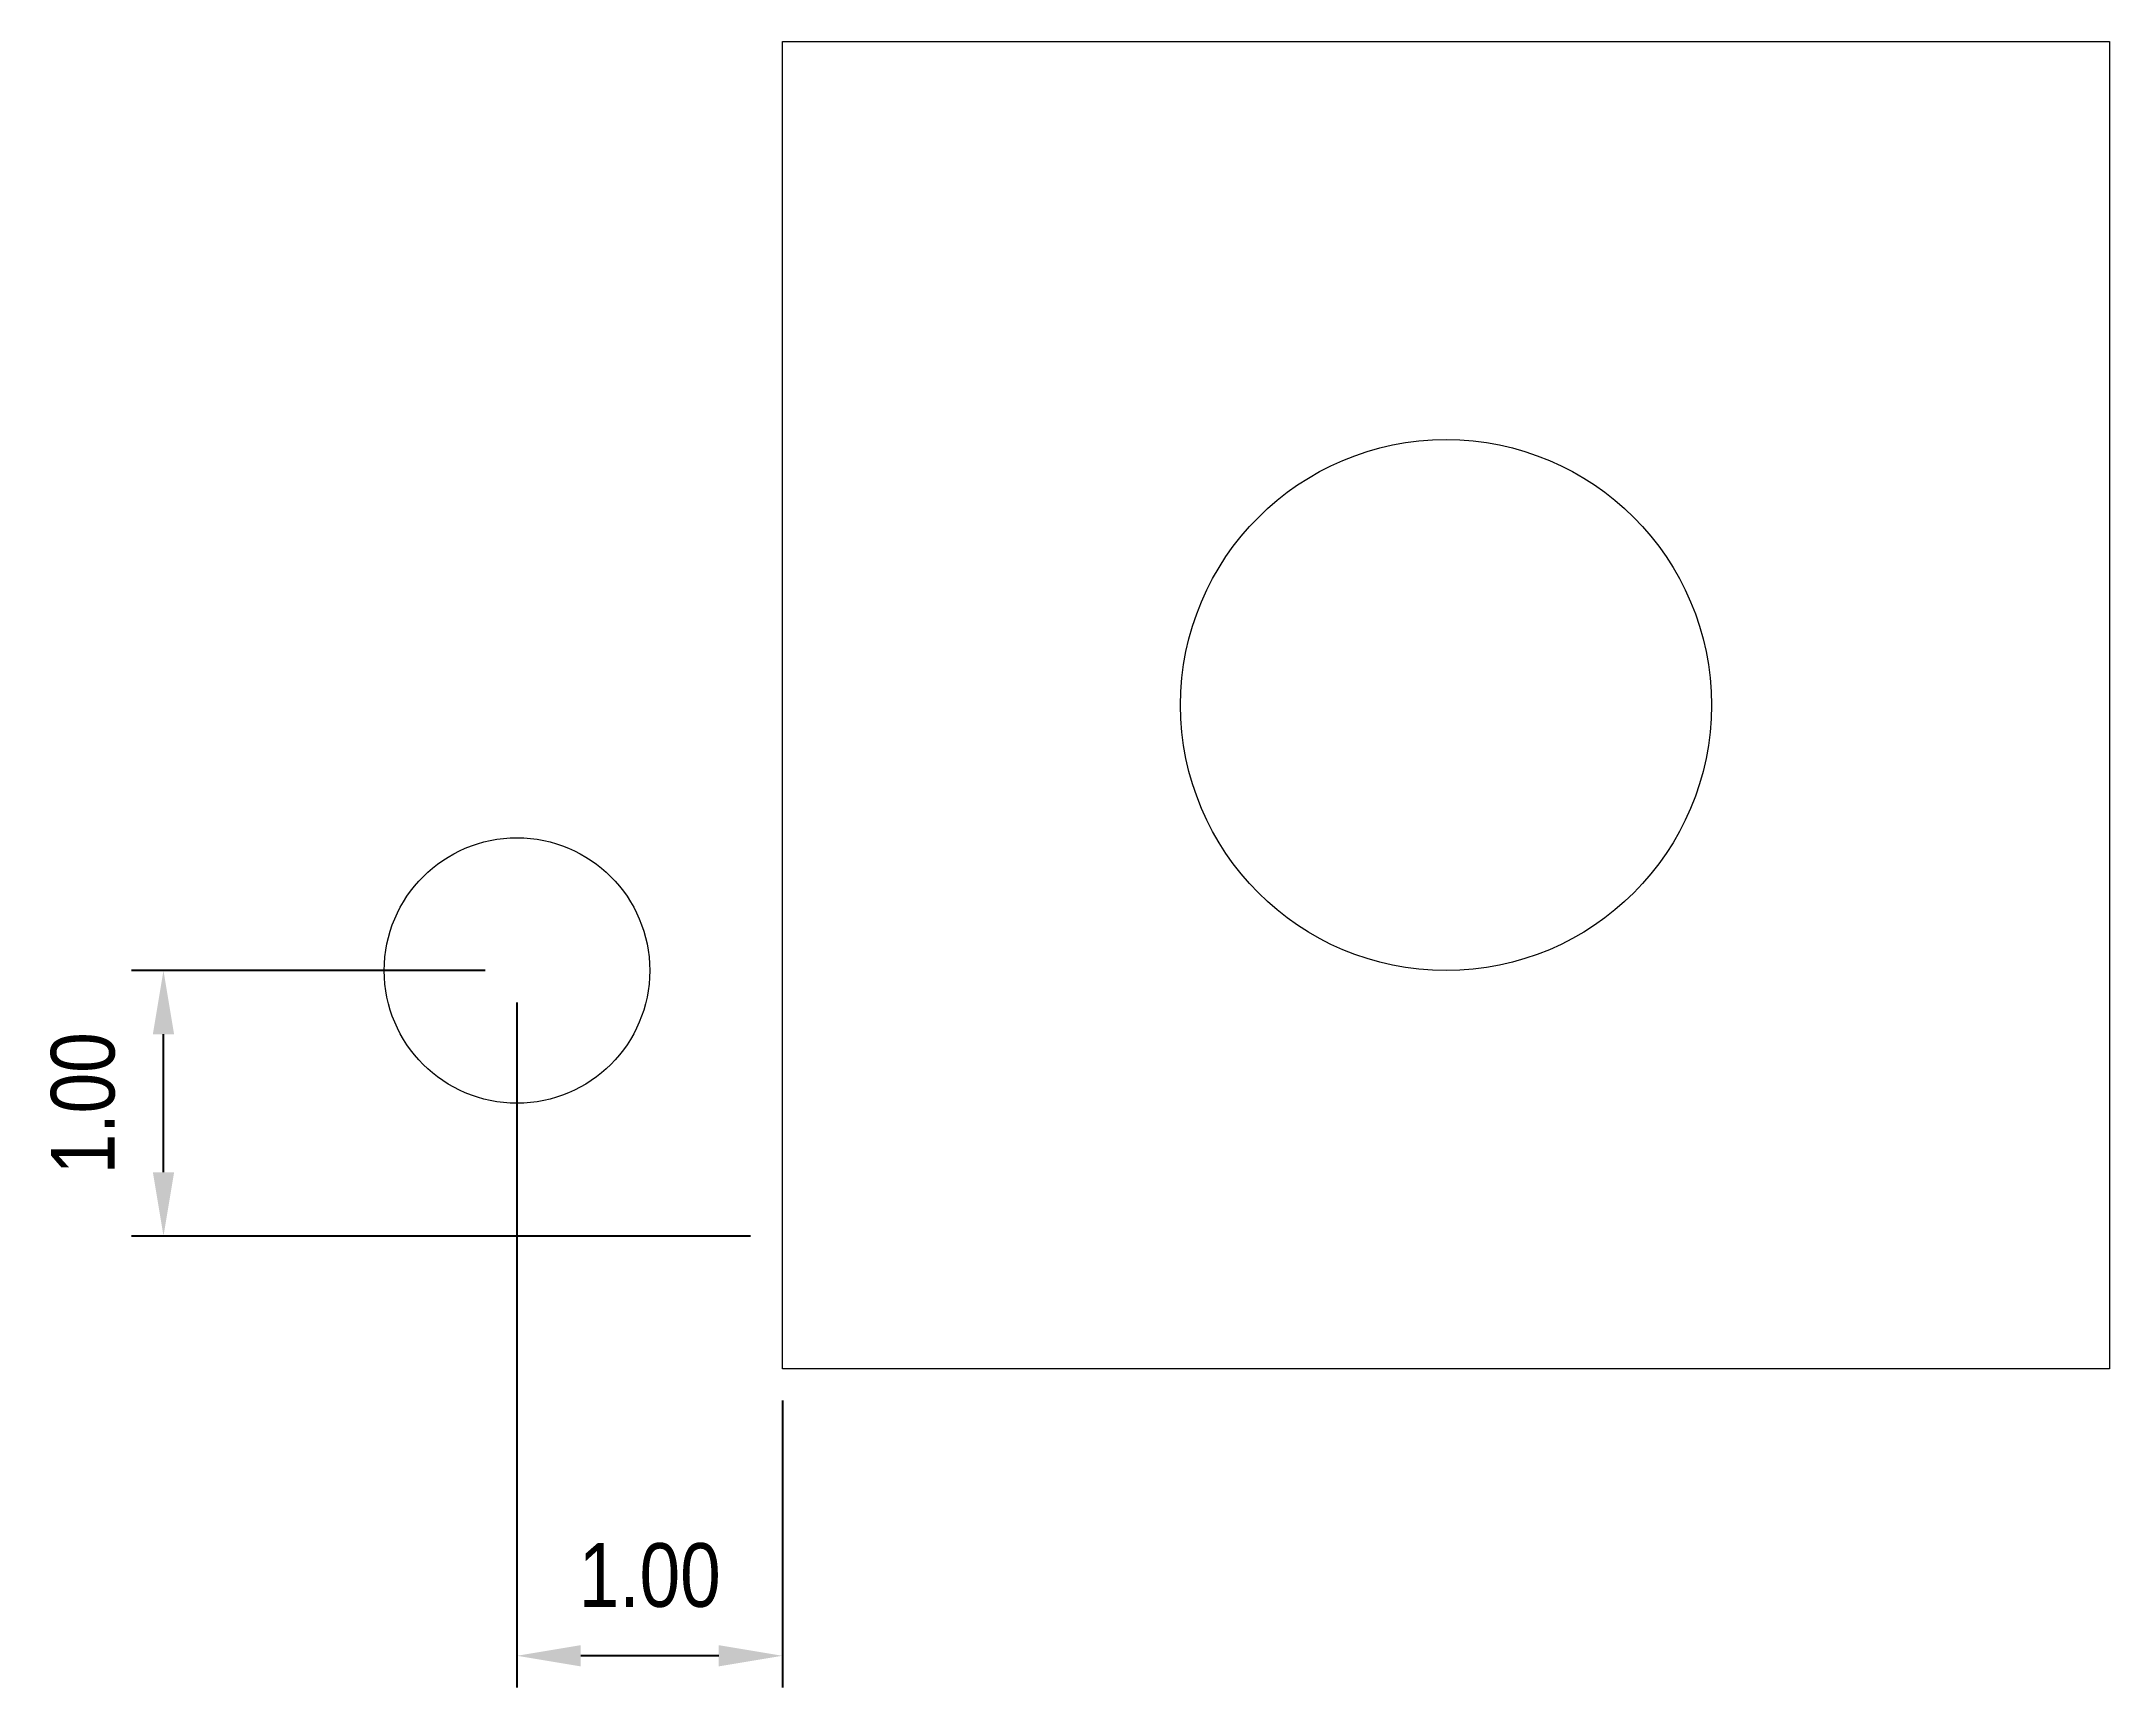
# Model space of a CAD drawing. Header units: inches. Extents: x 2265.66 to 2273.46, y 225.39 to 231.59.
import ezdxf

# ---------------------------------------------------------------- set-up
doc = ezdxf.new("R2010")
doc.units = ezdxf.units.IN
doc.header["$LTSCALE"] = 12
doc.header["$MEASUREMENT"] = 0
doc.header["$PDMODE"] = 35
doc.linetypes.add('CENTER2', pattern=[1.125, 0.75, -0.125, 0.125, -0.125])
doc.layers.add('1-Dims', color=30, linetype='Continuous', lineweight=0)
doc.layers.add('1-Objects', color=7, linetype='Continuous', lineweight=18)
doc.styles.get("Standard").update_dxf_attribs({"font": 'ARIALN.TTF'})
doc.dimstyles.get("Standard").update_dxf_attribs({"dimtxt": 0.12, "dimasz": 0.12, "dimexe": 0.06, "dimexo": 0.06, "dimgap": 0.09, "dimtad": 1, "dimzin": 3, "dimdsep": 46, "dimtxsty": 'Standard', "dimcen": 0, "dimadec": 0, "dimazin": 0, "dimtfac": 1, "dimtofl": 0, "dimtmove": 0, "dimatfit": 1, "dimfxl": 1, "dimtolj": 1, "dimtzin": 3, "dimarcsym": 0})

# ---------------------------------------------------------------- blocks, each defined once
blk = doc.blocks.new('*D0')
at = {"layer": '1-Dims', "color": 0, "linetype": 'Continuous', "lineweight": -2, "transparency": 16777216}
for p, q in [((2267.4553, 227.9726), (2267.4553, 225.3914)), ((2268.4553, 226.4726), (2268.4553, 225.3914)), ((2268.2153, 225.5114), (2267.6953, 225.5114))]:
    blk.add_line(p, q, dxfattribs=at)
at = {"layer": '1-Dims', "color": 0, "linetype": 'CENTER2', "transparency": 16777216}
for points in [[(2267.6953, 225.5514), (2267.6953, 225.4714), (2267.4553, 225.5114)], [(2268.2153, 225.5514), (2268.2153, 225.4714), (2268.4553, 225.5114)]]:
    blk.add_solid(points, dxfattribs=at)
at = {"layer": 'Defpoints', "color": 0, "linetype": 'CENTER2', "transparency": 16777216}
for p in [(2267.4553, 228.0926), (2268.4553, 226.5926), (2267.4553, 225.5114)]:
    blk.add_point(p, dxfattribs=at)
at = {"layer": '1-Dims', "color": 0, "linetype": 'CENTER2', "transparency": 16777216, "insert": (2267.9553, 225.814), "char_height": 0.24, "attachment_point": 5}
blk.add_mtext('\\A1;1.00', dxfattribs=at)
blk = doc.blocks.new('*D1')
at = {"layer": '1-Dims', "color": 0, "linetype": 'Continuous', "lineweight": -2, "transparency": 16777216}
for p, q in [((2267.3353, 228.0926), (2266.0035, 228.0926)), ((2266.1235, 227.3326), (2266.1235, 227.8526)), ((2268.3353, 227.0926), (2266.0035, 227.0926))]:
    blk.add_line(p, q, dxfattribs=at)
at = {"layer": '1-Dims', "color": 0, "linetype": 'CENTER2', "transparency": 16777216}
for points in [[(2266.0835, 227.8526), (2266.1635, 227.8526), (2266.1235, 228.0926)], [(2266.0835, 227.3326), (2266.1635, 227.3326), (2266.1235, 227.0926)]]:
    blk.add_solid(points, dxfattribs=at)
at = {"layer": 'Defpoints', "color": 0, "linetype": 'CENTER2', "transparency": 16777216}
for p in [(2266.1235, 228.0926), (2267.4553, 228.0926), (2268.4553, 227.0926)]:
    blk.add_point(p, dxfattribs=at)
at = {"layer": '1-Dims', "color": 0, "linetype": 'CENTER2', "transparency": 16777216, "insert": (2265.821, 227.5926), "char_height": 0.24, "attachment_point": 5, "rotation": 90}
blk.add_mtext('\\A1;1.00', dxfattribs=at)

msp = doc.modelspace()

# ---------------------------------------------------------------- linework, layer by layer
at = {"layer": '1-Objects', "linetype": 'CENTER2'}
msp.add_lwpolyline([(2268.4553, 231.5926), (2273.4553, 231.5926), (2273.4553, 226.5926), (2268.4553, 226.5926)], close=True, dxfattribs=at)
at = {"layer": '1-Objects'}
for centre, radius in [((2270.9553, 229.0926), 1), ((2267.4553, 228.0926), 0.5)]:
    msp.add_circle(centre, radius, dxfattribs=at)

# ---------------------------------------------------------------- dimensions: what is measured, and where the dimension line sits
at = {"layer": '1-Dims', "linetype": 'CENTER2'}
dim = msp.add_linear_dim(base=(2266.1235, 228.0926), p1=(2268.4553, 227.0926), p2=(2267.4553, 228.0926), angle=90, dimstyle='Standard', dxfattribs=at)
dim.commit()
dim.dimension.update_dxf_attribs({"geometry": '*D1', "text_midpoint": (2265.821, 227.5926)})
dim = msp.add_linear_dim(base=(2267.4553, 225.5114), p1=(2268.4553, 226.5926), p2=(2267.4553, 228.0926), dimstyle='Standard', dxfattribs=at)
dim.commit()
dim.dimension.update_dxf_attribs({"geometry": '*D0', "text_midpoint": (2267.9553, 225.814)})

doc.saveas('drawing.dxf')
